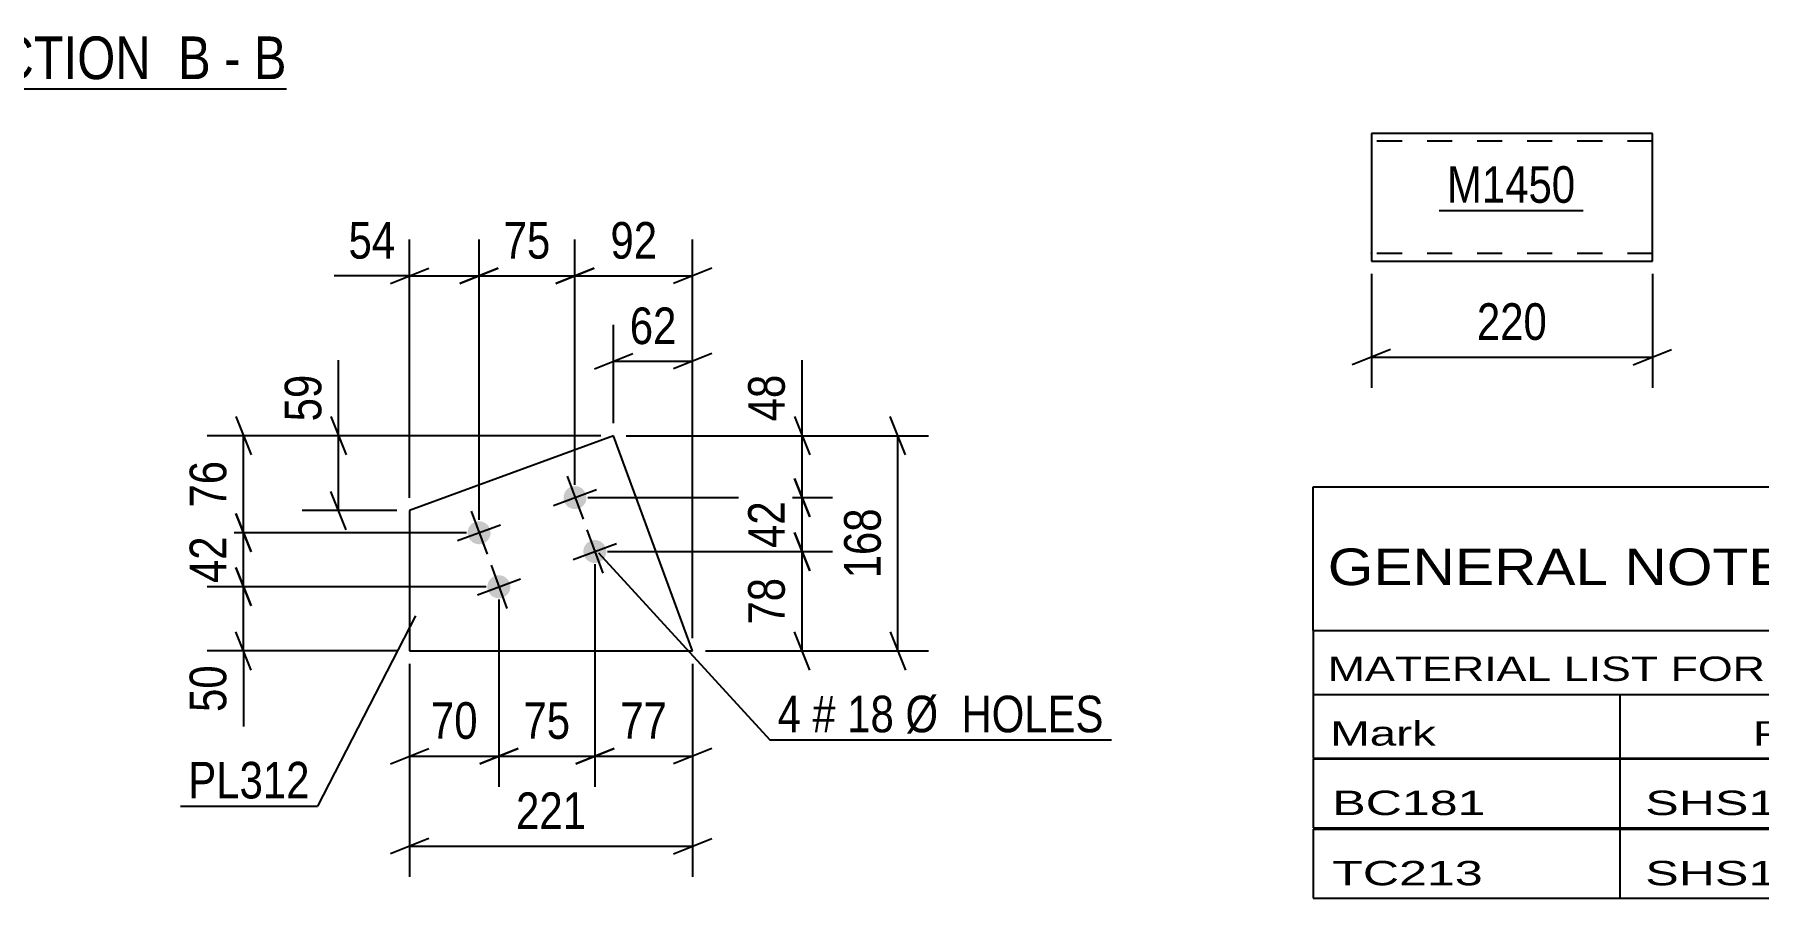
# Model space of a CAD drawing. Header units: millimetres. Extents: x 0 to 841, y 0 to 594.
# Drawn here: x 415.9 to 550.9, y 136.5 to 204.2 of the extents above; entities that cross this region are included whole.
import ezdxf

# ---------------------------------------------------------------- set-up
doc = ezdxf.new("R2010")
doc.units = ezdxf.units.MM
doc.linetypes.add('DXK_LINE_DOT2', pattern=[3.9198, 1.9599, -1.9599])
doc.styles.add('Arial Narrow', font='ARIALN.TTF', dxfattribs={"height": 0.2})

# ---------------------------------------------------------------- blocks, each defined once
blk = doc.blocks.new('Unknown-103610369-12 - 28013')
at = {"color": 6, "linetype": 'Continuous'}
blk.add_line((408.01, 199.92), (435.66, 199.92), dxfattribs=at)
at = {"color": 0, "linetype": 'Continuous'}
for points in [[(426.12, 200.67), (426.12, 204.17), (408.01, 204.17), (408.01, 200.67)], [(429.73, 200.67), (429.73, 204.17), (427.17, 204.17), (427.17, 200.67)], [(432.05, 200.67), (432.05, 204.17), (430.78, 204.17), (430.78, 200.67)], [(435.66, 200.67), (435.66, 204.17), (433.1, 204.17), (433.1, 200.67)]]:
    blk.add_wipeout(points, dxfattribs=at)
at = {"color": 7, "linetype": 'Continuous', "style": 'Arial Narrow'}
for s, p in [('SECTION ', (408.01, 200.67)), ('B', (427.17, 200.67)), ('B', (433.1, 200.67)), ('-', (430.78, 200.67))]:
    blk.add_text(s, height=3.34, dxfattribs=at).set_placement(p)
blk = doc.blocks.new('Part-103610369-31715 - 31714')
at = {"color": 2, "linetype": 'Continuous'}
for p, q in [((542.56, 196.42), (520.56, 196.42)), ((520.56, 196.42), (520.56, 186.51)), ((542.56, 186.42), (542.56, 196.42)), ((520.56, 186.51), (520.56, 186.42)), ((520.56, 186.42), (542.56, 186.42))]:
    blk.add_line(p, q, dxfattribs=at)
at = {"color": 7, "linetype": 'DXK_LINE_DOT2'}
for p, q in [((542.56, 195.82), (520.56, 195.82)), ((520.56, 187.02), (520.56, 187.06)), ((542.56, 187.02), (520.56, 187.02)), ((542.56, 187.02), (542.56, 187.06))]:
    blk.add_line(p, q, dxfattribs=at)
blk = doc.blocks.new('Part-103610369-31767 - 31766')
at = {"color": 2, "linetype": 'Continuous'}
for p, q in [((461.25, 172.75), (445.29, 166.89)), ((467.44, 155.91), (461.25, 172.75)), ((445.29, 166.89), (445.29, 155.91)), ((445.29, 155.91), (467.44, 155.91))]:
    blk.add_line(p, q, dxfattribs=at)
blk = doc.blocks.new('Bolt-103610369-31768 - 31766')
at = {"linetype": 'Continuous'}
for points in [[(459.08, 168.22, -1), (457.39, 167.6, -1)], [(451.57, 165.47, -1), (449.88, 164.85, -1)], [(460.63, 164, -1), (458.94, 163.38, -1)], [(453.12, 161.24, -1), (451.43, 160.62, -1)]]:
    blk.add_hatch(color=1, dxfattribs=at).paths.add_polyline_path(points)
at = {"color": 1, "linetype": 'Continuous'}
for p, q in [((457.61, 169.6), (458.86, 166.22)), ((456.55, 167.29), (459.92, 168.54)), ((450.1, 166.85), (451.35, 163.47)), ((449.04, 164.54), (452.41, 165.78)), ((459.17, 165.38), (460.41, 162)), ((458.1, 163.07), (461.48, 164.31)), ((451.66, 162.62), (452.9, 159.24)), ((450.59, 160.31), (453.97, 161.55))]:
    blk.add_line(p, q, dxfattribs=at)
blk = doc.blocks.new('StraightDimension-103610369-32076 - 31714')
at = {"color": 7, "linetype": 'Continuous'}
for p, q in [((520.56, 185.42), (520.56, 176.51)), ((542.56, 185.42), (542.56, 176.51)), ((522.06, 179.51), (519.06, 178.31)), ((541.06, 178.31), (544.06, 179.51)), ((520.56, 178.91), (542.56, 178.91))]:
    blk.add_line(p, q, dxfattribs=at)
at = {"color": 0}
blk.add_wipeout([(534.9, 179.66), (534.9, 183.86), (528.22, 183.86), (528.22, 179.66)], dxfattribs=at)
at = {"color": 3, "style": 'Arial Narrow'}
blk.add_text('220', height=2.863, dxfattribs=at).set_placement((528.82, 180.26))
blk = doc.blocks.new('StraightDimension-103610369-32200 - 31766')
at = {"color": 7, "linetype": 'Continuous'}
for p, q in [((458.23, 168.91), (458.23, 188.12)), ((467.44, 156.91), (467.44, 188.12)), ((456.73, 184.67), (459.73, 185.87)), ((458.23, 185.27), (467.44, 185.27)), ((468.94, 185.87), (465.94, 184.67))]:
    blk.add_line(p, q, dxfattribs=at)
at = {"color": 0}
blk.add_wipeout([(465.27, 186.02), (465.27, 190.22), (460.41, 190.22), (460.41, 186.02)], dxfattribs=at)
at = {"color": 3, "style": 'Arial Narrow'}
blk.add_text('92', height=2.863, dxfattribs=at).set_placement((461.01, 186.62))
blk = doc.blocks.new('StraightDimension-103610369-32182 - 31766')
at = {"color": 7, "linetype": 'Continuous'}
for p, q in [((461.25, 173.75), (461.25, 181.43)), ((467.44, 156.91), (467.44, 181.43)), ((459.75, 177.98), (462.75, 179.18)), ((461.25, 178.58), (467.44, 178.58)), ((468.94, 179.18), (465.94, 177.98))]:
    blk.add_line(p, q, dxfattribs=at)
at = {"color": 0}
blk.add_wipeout([(466.77, 179.33), (466.77, 183.53), (461.92, 183.53), (461.92, 179.33)], dxfattribs=at)
at = {"color": 3, "style": 'Arial Narrow'}
blk.add_text('62', height=2.863, dxfattribs=at).set_placement((462.52, 179.93))
blk = doc.blocks.new('StraightDimension-103610369-32186 - 31766')
at = {"color": 7, "linetype": 'Continuous'}
for p, q in [((445.29, 154.91), (445.29, 138.22)), ((467.44, 154.91), (467.44, 138.22)), ((446.79, 141.22), (443.79, 140.02)), ((445.29, 140.62), (467.44, 140.62)), ((465.94, 140.02), (468.94, 141.22))]:
    blk.add_line(p, q, dxfattribs=at)
at = {"color": 0}
blk.add_wipeout([(459.71, 141.37), (459.71, 145.57), (453.02, 145.57), (453.02, 141.37)], dxfattribs=at)
at = {"color": 3, "style": 'Arial Narrow'}
blk.add_text('221', height=2.863, dxfattribs=at).set_placement((453.62, 141.97))
blk = doc.blocks.new('StraightDimension-103610369-32196 - 31766')
at = {"color": 7, "linetype": 'Continuous'}
for p, q in [((484.11, 171.25), (482.91, 174.25)), ((462.25, 172.75), (485.91, 172.75)), ((483.51, 155.91), (483.51, 172.75)), ((482.91, 157.41), (484.11, 154.41)), ((468.44, 155.91), (485.91, 155.91))]:
    blk.add_line(p, q, dxfattribs=at)
at = {"color": 0}
blk.add_wipeout([(482.76, 167.67), (478.56, 167.67), (478.56, 160.99), (482.76, 160.99)], dxfattribs=at)
at = {"color": 3, "style": 'Arial Narrow'}
blk.add_text('168', height=2.863, rotation=90.0002, dxfattribs=at).set_placement((482.16, 161.59))
blk = doc.blocks.new('StraightDimension-103610369-32201 - 31766')
at = {"color": 7, "linetype": 'Continuous'}
for p, q in [((450.73, 166.16), (450.73, 188.12)), ((458.23, 168.91), (458.23, 188.12)), ((449.23, 184.67), (452.23, 185.87)), ((450.73, 185.27), (458.23, 185.27)), ((459.73, 185.87), (456.73, 184.67))]:
    blk.add_line(p, q, dxfattribs=at)
at = {"color": 0}
blk.add_wipeout([(456.91, 186.02), (456.91, 190.22), (452.05, 190.22), (452.05, 186.02)], dxfattribs=at)
at = {"color": 3, "style": 'Arial Narrow'}
blk.add_text('75', height=2.863, dxfattribs=at).set_placement((452.65, 186.62))
blk = doc.blocks.new('StraightDimension-103610369-32202 - 31766')
at = {"color": 7, "linetype": 'Continuous'}
for p, q in [((445.29, 167.89), (445.29, 188.12)), ((450.73, 166.16), (450.73, 188.12)), ((445.29, 185.27), (439.39, 185.27)), ((445.29, 185.27), (439.39, 185.27)), ((443.79, 184.67), (446.79, 185.87)), ((445.29, 185.27), (450.73, 185.27)), ((452.23, 185.87), (449.23, 184.67))]:
    blk.add_line(p, q, dxfattribs=at)
at = {"color": 0}
blk.add_wipeout([(444.77, 186.02), (444.77, 190.22), (439.91, 190.22), (439.91, 186.02)], dxfattribs=at)
at = {"color": 3, "style": 'Arial Narrow'}
blk.add_text('54', height=2.863, dxfattribs=at).set_placement((440.51, 186.62))
blk = doc.blocks.new('StraightDimension-103610369-32220 - 31766')
at = {"color": 7, "linetype": 'Continuous'}
for p, q in [((431.69, 174.25), (432.89, 171.25)), ((460.25, 172.75), (429.44, 172.75)), ((432.29, 165.16), (432.29, 172.75)), ((432.89, 163.66), (431.69, 166.66)), ((449.73, 165.16), (429.44, 165.16))]:
    blk.add_line(p, q, dxfattribs=at)
at = {"color": 0}
blk.add_wipeout([(431.54, 171.38), (427.34, 171.38), (427.34, 166.53), (431.54, 166.53)], dxfattribs=at)
at = {"color": 3, "style": 'Arial Narrow'}
blk.add_text('76', height=2.863, rotation=90.0002, dxfattribs=at).set_placement((430.94, 167.13))
blk = doc.blocks.new('StraightDimension-103610369-32221 - 31766')
at = {"color": 7, "linetype": 'Continuous'}
for p, q in [((431.69, 166.66), (432.89, 163.66)), ((449.73, 165.16), (429.44, 165.16)), ((432.29, 160.93), (432.29, 165.16)), ((432.89, 159.43), (431.69, 162.43)), ((451.28, 160.93), (429.44, 160.93))]:
    blk.add_line(p, q, dxfattribs=at)
at = {"color": 0}
blk.add_wipeout([(431.54, 165.47), (427.34, 165.47), (427.34, 160.62), (431.54, 160.62)], dxfattribs=at)
at = {"color": 3, "style": 'Arial Narrow'}
blk.add_text('42', height=2.863, rotation=90.0002, dxfattribs=at).set_placement((430.94, 161.22))
blk = doc.blocks.new('StraightDimension-103610369-32222 - 31766')
at = {"color": 7, "linetype": 'Continuous'}
for p, q in [((431.69, 162.43), (432.89, 159.43)), ((451.28, 160.93), (429.44, 160.93)), ((432.29, 155.91), (432.29, 160.93)), ((432.89, 154.41), (431.69, 157.41)), ((444.29, 155.91), (429.44, 155.91)), ((432.29, 155.91), (432.29, 150)), ((432.29, 155.91), (432.29, 150))]:
    blk.add_line(p, q, dxfattribs=at)
at = {"color": 0}
blk.add_wipeout([(431.54, 155.38), (427.34, 155.38), (427.34, 150.53), (431.54, 150.53)], dxfattribs=at)
at = {"color": 3, "style": 'Arial Narrow'}
blk.add_text('50', height=2.863, rotation=90.0002, dxfattribs=at).set_placement((430.94, 151.13))
blk = doc.blocks.new('StraightDimension-103610369-34654 - 31766')
at = {"color": 7, "linetype": 'Continuous'}
for p, q in [((439.73, 172.75), (439.73, 178.66)), ((439.73, 172.75), (439.73, 178.66)), ((439.13, 174.25), (440.33, 171.25)), ((460.25, 172.75), (436.88, 172.75)), ((439.73, 166.89), (439.73, 172.75)), ((440.33, 165.39), (439.13, 168.39)), ((444.29, 166.89), (436.88, 166.89))]:
    blk.add_line(p, q, dxfattribs=at)
at = {"color": 0}
blk.add_wipeout([(438.98, 178.13), (434.78, 178.13), (434.78, 173.28), (438.98, 173.28)], dxfattribs=at)
at = {"color": 3, "style": 'Arial Narrow'}
blk.add_text('59', height=2.863, rotation=90.0002, dxfattribs=at).set_placement((438.38, 173.88))
blk = doc.blocks.new('StraightDimension-103610369-34677 - 31766')
at = {"color": 7, "linetype": 'Continuous'}
for p, q in [((476, 172.75), (476, 178.66)), ((476, 172.75), (476, 178.66)), ((475.4, 174.25), (476.6, 171.25)), ((462.25, 172.75), (478.4, 172.75)), ((476, 167.91), (476, 172.75)), ((476.6, 166.41), (475.4, 169.41)), ((459.23, 167.91), (478.4, 167.91))]:
    blk.add_line(p, q, dxfattribs=at)
at = {"color": 0}
blk.add_wipeout([(475.25, 178.13), (471.05, 178.13), (471.05, 173.28), (475.25, 173.28)], dxfattribs=at)
at = {"color": 3, "style": 'Arial Narrow'}
blk.add_text('48', height=2.863, rotation=90.0002, dxfattribs=at).set_placement((474.65, 173.88))
blk = doc.blocks.new('StraightDimension-103610369-34678 - 31766')
at = {"color": 7, "linetype": 'Continuous'}
for p, q in [((475.4, 169.41), (476.6, 166.41)), ((459.23, 167.91), (478.4, 167.91)), ((476, 163.69), (476, 167.91)), ((476.6, 162.19), (475.4, 165.19)), ((460.79, 163.69), (478.4, 163.69))]:
    blk.add_line(p, q, dxfattribs=at)
at = {"color": 0}
blk.add_wipeout([(475.25, 168.23), (471.05, 168.23), (471.05, 163.37), (475.25, 163.37)], dxfattribs=at)
at = {"color": 3, "style": 'Arial Narrow'}
blk.add_text('42', height=2.863, rotation=90.0002, dxfattribs=at).set_placement((474.65, 163.97))
blk = doc.blocks.new('StraightDimension-103610369-34679 - 31766')
at = {"color": 7, "linetype": 'Continuous'}
for p, q in [((475.4, 165.19), (476.6, 162.19)), ((460.79, 163.69), (478.4, 163.69)), ((476, 155.91), (476, 163.69)), ((476.6, 154.41), (475.4, 157.41)), ((468.44, 155.91), (478.4, 155.91))]:
    blk.add_line(p, q, dxfattribs=at)
at = {"color": 0}
blk.add_wipeout([(475.25, 162.23), (471.05, 162.23), (471.05, 157.37), (475.25, 157.37)], dxfattribs=at)
at = {"color": 3, "style": 'Arial Narrow'}
blk.add_text('78', height=2.863, rotation=90.0002, dxfattribs=at).set_placement((474.65, 157.97))
blk = doc.blocks.new('StraightDimension-103610369-34702 - 31766')
at = {"color": 7, "linetype": 'Continuous'}
for p, q in [((459.79, 162.69), (459.79, 145.28)), ((467.44, 154.91), (467.44, 145.28)), ((458.29, 147.08), (461.29, 148.28)), ((459.79, 147.68), (467.44, 147.68)), ((468.94, 148.28), (465.94, 147.08))]:
    blk.add_line(p, q, dxfattribs=at)
at = {"color": 0}
blk.add_wipeout([(466.04, 148.43), (466.04, 152.63), (461.18, 152.63), (461.18, 148.43)], dxfattribs=at)
at = {"color": 3, "style": 'Arial Narrow'}
blk.add_text('77', height=2.863, dxfattribs=at).set_placement((461.78, 149.03))
blk = doc.blocks.new('StraightDimension-103610369-34703 - 31766')
at = {"color": 7, "linetype": 'Continuous'}
for p, q in [((459.79, 162.69), (459.79, 145.28)), ((452.28, 159.93), (452.28, 145.28)), ((450.78, 147.08), (453.78, 148.28)), ((452.28, 147.68), (459.79, 147.68)), ((461.29, 148.28), (458.29, 147.08))]:
    blk.add_line(p, q, dxfattribs=at)
at = {"color": 0}
blk.add_wipeout([(458.46, 148.43), (458.46, 152.63), (453.6, 152.63), (453.6, 148.43)], dxfattribs=at)
at = {"color": 3, "style": 'Arial Narrow'}
blk.add_text('75', height=2.863, dxfattribs=at).set_placement((454.2, 149.03))
blk = doc.blocks.new('StraightDimension-103610369-34704 - 31766')
at = {"color": 7, "linetype": 'Continuous'}
for p, q in [((452.28, 159.93), (452.28, 145.28)), ((445.29, 154.91), (445.29, 145.28)), ((443.79, 147.08), (446.79, 148.28)), ((445.29, 147.68), (452.28, 147.68)), ((453.78, 148.28), (450.78, 147.08))]:
    blk.add_line(p, q, dxfattribs=at)
at = {"color": 0}
blk.add_wipeout([(451.21, 148.43), (451.21, 152.63), (446.36, 152.63), (446.36, 148.43)], dxfattribs=at)
at = {"color": 3, "style": 'Arial Narrow'}
blk.add_text('70', height=2.863, dxfattribs=at).set_placement((446.96, 149.03))
blk = doc.blocks.new('Unknown-103610369-42520')
at = {"color": 7, "linetype": 'Continuous'}
for p, q in [((516, 168.75), (676, 168.75)), ((516, 157.5), (516, 168.75)), ((516, 157.5), (676, 157.5)), ((516, 157.5), (516, 152.5)), ((516, 152.5), (676, 152.5)), ((516, 152.5), (516, 147.5)), ((540, 152.5), (540, 147.5)), ((516, 147.5), (676, 147.5)), ((516, 147.45), (516, 142.05)), ((516, 147.45), (676, 147.45)), ((540, 147.5), (540, 142)), ((516, 142.05), (676, 142.05)), ((516, 141.95), (516, 136.55)), ((516, 141.95), (676, 141.95)), ((540, 142), (540, 136.5)), ((516, 136.55), (676, 136.55))]:
    blk.add_line(p, q, dxfattribs=at)
at = {"color": 7, "style": 'Arial Narrow'}
for s, height, width, p in [('GENERAL NOTES & WELD DETAILS :', 2.8633, 1.4, (517.15, 161.06)), ("MATERIAL LIST FOR ASSEMBLY MK'D", 1.9089, 1.6, (517.15, 153.56)), ('Mark', 1.909, 1.7, (517.34, 148.5)), ('Profile', 1.909, 1.7, (550.41, 148.5))]:
    blk.add_text(s, height=height, dxfattribs=dict(at, width=width)).set_placement(p)
at = {"color": 7, "linetype": 'Continuous', "style": 'Arial Narrow', "width": 1.794707}
for s, p in [('BC181', (517.5, 143.06)), ('SHS132*6', (542, 143.06)), ('TC213', (517.5, 137.56)), ('SHS100*8', (542, 137.56))]:
    blk.add_text(s, height=1.909, dxfattribs=at).set_placement(p)
blk = doc.blocks.new('Mark-103610369-32285 - 31714')
at = {"color": 0}
blk.add_wipeout([(536.54, 190.99), (536.54, 193.99), (526.48, 193.99), (526.48, 190.99)], dxfattribs=at)
blk.add_wipeout([(536.54, 190.99), (536.54, 193.99), (526.48, 193.99), (526.48, 190.99)], dxfattribs=at)
at = {"color": 30, "linetype": 'Continuous'}
blk.add_line((525.88, 190.39), (537.14, 190.39), dxfattribs=at)
at = {"color": 3, "style": 'Arial Narrow'}
blk.add_text('M1450', height=2.863, dxfattribs=at).set_placement((526.48, 190.99))
blk = doc.blocks.new('Mark-103610369-32302 - 31766')
at = {"color": 0}
for points in [[(475.91, 149.54), (475.91, 152.54), (474.09, 152.54), (474.09, 149.54)], [(478.64, 149.54), (478.64, 152.54), (476.81, 152.54), (476.81, 149.54)], [(483.2, 149.54), (483.2, 152.54), (479.54, 152.54), (479.54, 149.54)], [(499.63, 149.54), (499.63, 152.54), (484.1, 152.54), (484.1, 149.54)]]:
    blk.add_wipeout(points, dxfattribs=at)
for points in [[(475.91, 149.54), (475.91, 152.54), (474.09, 152.54), (474.09, 149.54)], [(478.64, 149.54), (478.64, 152.54), (476.81, 152.54), (476.81, 149.54)], [(483.2, 149.54), (483.2, 152.54), (479.54, 152.54), (479.54, 149.54)], [(499.63, 149.54), (499.63, 152.54), (484.1, 152.54), (484.1, 149.54)]]:
    blk.add_wipeout(points, dxfattribs=at)
at = {"color": 7, "linetype": 'Continuous'}
for p, q in [((460.07, 163.58), (473.49, 148.94)), ((473.49, 148.94), (500.23, 148.94))]:
    blk.add_line(p, q, dxfattribs=at)
at = {"color": 3, "style": 'Arial Narrow'}
for s, height, p in [('Ø  HOLES', 2.863, (484.1, 149.54)), ('4', 2.86, (474.09, 149.54)), ('#', 2.86, (476.81, 149.54)), ('18', 2.863, (479.54, 149.54))]:
    blk.add_text(s, height=height, dxfattribs=at).set_placement(p)
blk = doc.blocks.new('Mark-103610369-32299 - 31766')
at = {"color": 0}
blk.add_wipeout([(437.48, 144.36), (437.48, 147.36), (427.97, 147.36), (427.97, 144.36)], dxfattribs=at)
blk.add_wipeout([(437.48, 144.36), (437.48, 147.36), (427.97, 147.36), (427.97, 144.36)], dxfattribs=at)
at = {"color": 30, "linetype": 'Continuous'}
for p in [(445.76, 158.66), (427.37, 143.76)]:
    blk.add_line(p, (438.08, 143.76), dxfattribs=at)
at = {"color": 3, "style": 'Arial Narrow'}
blk.add_text('PL312', height=2.863, dxfattribs=at).set_placement((427.97, 144.36))

msp = doc.modelspace()

# ---------------------------------------------------------------- block references
for name in ['Unknown-103610369-12 - 28013', 'Part-103610369-31715 - 31714', 'StraightDimension-103610369-32076 - 31714', 'Part-103610369-31767 - 31766', 'Bolt-103610369-31768 - 31766', 'Unknown-103610369-42520', 'StraightDimension-103610369-32186 - 31766']:
    msp.add_blockref(name, (0, 0))

# ---------------------------------------------------------------- next in the draw order: block references
for name in ['Mark-103610369-32285 - 31714', 'StraightDimension-103610369-32200 - 31766']:
    msp.add_blockref(name, (0, 0))

# ---------------------------------------------------------------- next in the draw order: block references
msp.add_blockref('StraightDimension-103610369-32182 - 31766', (0, 0))

# ---------------------------------------------------------------- next in the draw order: block references
for name in ['StraightDimension-103610369-32201 - 31766', 'StraightDimension-103610369-32196 - 31766']:
    msp.add_blockref(name, (0, 0))

# ---------------------------------------------------------------- next in the draw order: block references
msp.add_blockref('StraightDimension-103610369-32202 - 31766', (0, 0))

# ---------------------------------------------------------------- next in the draw order: block references
msp.add_blockref('StraightDimension-103610369-32220 - 31766', (0, 0))

# ---------------------------------------------------------------- next in the draw order: block references
msp.add_blockref('StraightDimension-103610369-32221 - 31766', (0, 0))

# ---------------------------------------------------------------- next in the draw order: block references
for name in ['StraightDimension-103610369-34654 - 31766', 'StraightDimension-103610369-32222 - 31766']:
    msp.add_blockref(name, (0, 0))

# ---------------------------------------------------------------- next in the draw order: block references
msp.add_blockref('StraightDimension-103610369-34677 - 31766', (0, 0))

# ---------------------------------------------------------------- next in the draw order: block references
msp.add_blockref('StraightDimension-103610369-34678 - 31766', (0, 0))

# ---------------------------------------------------------------- next in the draw order: block references
msp.add_blockref('StraightDimension-103610369-34679 - 31766', (0, 0))

# ---------------------------------------------------------------- next in the draw order: block references
msp.add_blockref('StraightDimension-103610369-34702 - 31766', (0, 0))

# ---------------------------------------------------------------- next in the draw order: block references
msp.add_blockref('StraightDimension-103610369-34703 - 31766', (0, 0))

# ---------------------------------------------------------------- next in the draw order: block references
for name in ['Mark-103610369-32302 - 31766', 'StraightDimension-103610369-34704 - 31766']:
    msp.add_blockref(name, (0, 0))

# ---------------------------------------------------------------- next in the draw order: block references
msp.add_blockref('Mark-103610369-32299 - 31766', (0, 0))

doc.saveas('drawing.dxf')
